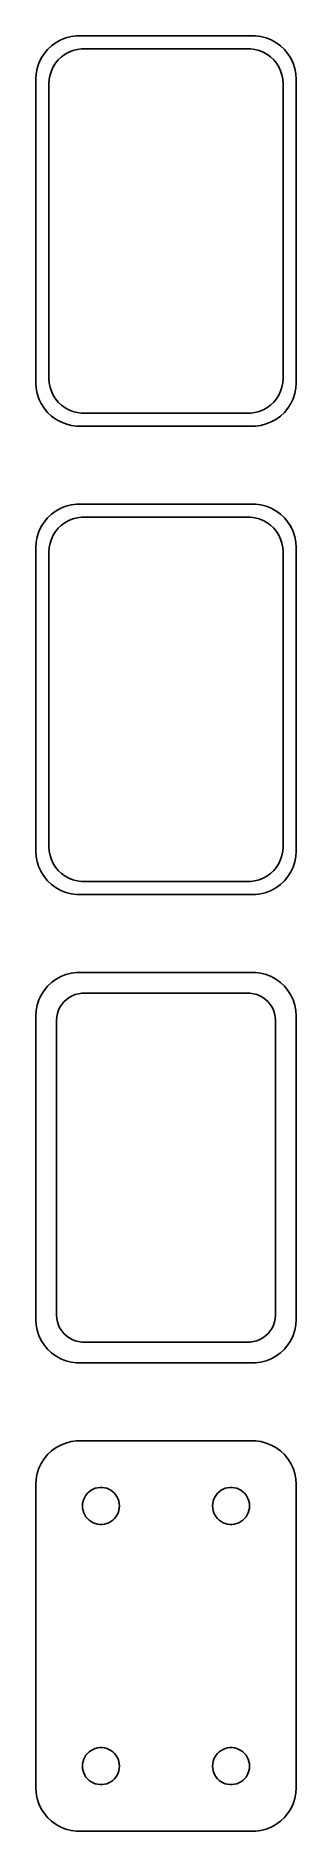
# Model space of a CAD drawing. Header units: metres. Extents: x -15 to 15, y 194 to 400.
import ezdxf

# ---------------------------------------------------------------- set-up
doc = ezdxf.new("R2010")
doc.units = ezdxf.units.M

msp = doc.modelspace()

# ---------------------------------------------------------------- linework, layer by layer
for p, q in [((-12.6791, 399.722), (-13.1871, 399.353)), ((-12.1289, 400.024), (-12.6791, 399.722)), ((-11.5451, 400.255), (-12.1289, 400.024)), ((-10.9369, 400.411), (-11.5451, 400.255)), ((-10.3139, 400.49), (-10.9369, 400.411)), ((10.3139, 400.49), (-10.3139, 400.49)), ((10.9369, 400.411), (10.3139, 400.49)), ((11.5451, 400.255), (10.9369, 400.411)), ((12.1289, 400.024), (11.5451, 400.255)), ((12.6791, 399.722), (12.1289, 400.024)), ((13.1871, 399.353), (12.6791, 399.722)), ((-14.3815, 397.909), (-14.6489, 397.341)), ((-14.0451, 398.439), (-14.3815, 397.909)), ((-13.6448, 398.923), (-14.0451, 398.439)), ((-13.1871, 399.353), (-13.6448, 398.923)), ((-12.7361, 397.351), (-12.4159, 397.738)), ((-12.4159, 397.738), (-12.0497, 398.082)), ((-12.0497, 398.082), (-11.6433, 398.377)), ((-11.6433, 398.377), (-11.2031, 398.619)), ((-11.2031, 398.619), (-10.7361, 398.804)), ((-10.7361, 398.804), (-10.2495, 398.929)), ((-10.2495, 398.929), (-9.75116, 398.992)), ((-9.75116, 398.992), (9.75116, 398.992)), ((9.75116, 398.992), (10.2495, 398.929)), ((10.2495, 398.929), (10.7361, 398.804)), ((10.7361, 398.804), (11.2031, 398.619)), ((11.2031, 398.619), (11.6433, 398.377)), ((11.6433, 398.377), (12.0497, 398.082)), ((12.0497, 398.082), (12.4159, 397.738)), ((12.4159, 397.738), (12.7361, 397.351)), ((13.6448, 398.923), (13.1871, 399.353)), ((14.0451, 398.439), (13.6448, 398.923)), ((14.3815, 397.909), (14.0451, 398.439)), ((14.6489, 397.341), (14.3815, 397.909)), ((-14.9606, 396.127), (-15, 395.5)), ((-15, 395.5), (-15, 360.5)), ((-14.8429, 396.743), (-14.9606, 396.127)), ((-14.6489, 397.341), (-14.8429, 396.743)), ((-13.5, 395), (-13.4684, 395.501)), ((-13.4684, 395.501), (-13.3743, 395.995)), ((-13.3743, 395.995), (-13.2191, 396.472)), ((-13.2191, 396.472), (-13.0052, 396.927)), ((-13.0052, 396.927), (-12.7361, 397.351)), ((12.7361, 397.351), (13.0052, 396.927)), ((13.0052, 396.927), (13.2191, 396.472)), ((13.2191, 396.472), (13.3743, 395.995)), ((13.3743, 395.995), (13.4684, 395.501)), ((13.4684, 395.501), (13.5, 395)), ((14.8429, 396.743), (14.6489, 397.341)), ((14.9606, 396.127), (14.8429, 396.743)), ((15, 395.5), (14.9606, 396.127)), ((15, 360.5), (15, 395.5)), ((-13.5, 361), (-13.5, 395)), ((13.5, 395), (13.5, 361)), ((-15, 360.5), (-14.9606, 359.873)), ((-13.4684, 360.499), (-13.5, 361)), ((-13.3743, 360.005), (-13.4684, 360.499)), ((13.4684, 360.499), (13.3743, 360.005)), ((13.5, 361), (13.4684, 360.499)), ((14.9606, 359.873), (15, 360.5)), ((-14.9606, 359.873), (-14.8429, 359.257)), ((-14.8429, 359.257), (-14.6489, 358.659)), ((-14.6489, 358.659), (-14.3815, 358.091)), ((-14.3815, 358.091), (-14.0451, 357.561)), ((-13.2191, 359.528), (-13.3743, 360.005)), ((-13.0052, 359.073), (-13.2191, 359.528)), ((-12.7361, 358.649), (-13.0052, 359.073)), ((-12.4159, 358.262), (-12.7361, 358.649)), ((-12.0497, 357.918), (-12.4159, 358.262)), ((12.4159, 358.262), (12.0497, 357.918)), ((12.7361, 358.649), (12.4159, 358.262)), ((13.0052, 359.073), (12.7361, 358.649)), ((13.2191, 359.528), (13.0052, 359.073)), ((13.3743, 360.005), (13.2191, 359.528)), ((14.0451, 357.561), (14.3815, 358.091)), ((14.3815, 358.091), (14.6489, 358.659)), ((14.6489, 358.659), (14.8429, 359.257)), ((14.8429, 359.257), (14.9606, 359.873)), ((-14.0451, 357.561), (-13.6448, 357.077)), ((-13.6448, 357.077), (-13.1871, 356.647)), ((-13.1871, 356.647), (-12.6791, 356.278)), ((-12.6791, 356.278), (-12.1289, 355.976)), ((-11.6433, 357.623), (-12.0497, 357.918)), ((-11.2031, 357.381), (-11.6433, 357.623)), ((-10.7361, 357.196), (-11.2031, 357.381)), ((-10.2495, 357.071), (-10.7361, 357.196)), ((-9.75116, 357.008), (-10.2495, 357.071)), ((9.75116, 357.008), (-9.75116, 357.008)), ((10.2495, 357.071), (9.75116, 357.008)), ((10.7361, 357.196), (10.2495, 357.071)), ((11.2031, 357.381), (10.7361, 357.196)), ((11.6433, 357.623), (11.2031, 357.381)), ((12.0497, 357.918), (11.6433, 357.623)), ((12.1289, 355.976), (12.6791, 356.278)), ((12.6791, 356.278), (13.1871, 356.647)), ((13.1871, 356.647), (13.6448, 357.077)), ((13.6448, 357.077), (14.0451, 357.561)), ((-12.1289, 355.976), (-11.5451, 355.745)), ((-11.5451, 355.745), (-10.9369, 355.589)), ((-10.9369, 355.589), (-10.3139, 355.51)), ((-10.3139, 355.51), (10.3139, 355.51)), ((10.3139, 355.51), (10.9369, 355.589)), ((10.9369, 355.589), (11.5451, 355.745)), ((11.5451, 355.745), (12.1289, 355.976)), ((-12.6791, 345.722), (-13.1871, 345.353)), ((-12.1289, 346.024), (-12.6791, 345.722)), ((-11.5451, 346.255), (-12.1289, 346.024)), ((-10.9369, 346.411), (-11.5451, 346.255)), ((-10.3139, 346.49), (-10.9369, 346.411)), ((10.3139, 346.49), (-10.3139, 346.49)), ((10.9369, 346.411), (10.3139, 346.49)), ((11.5451, 346.255), (10.9369, 346.411)), ((12.1289, 346.024), (11.5451, 346.255)), ((12.6791, 345.722), (12.1289, 346.024)), ((13.1871, 345.353), (12.6791, 345.722)), ((-14.3815, 343.909), (-14.6489, 343.341)), ((-14.0451, 344.439), (-14.3815, 343.909)), ((-13.6448, 344.923), (-14.0451, 344.439)), ((-13.1871, 345.353), (-13.6448, 344.923)), ((-12.7361, 343.351), (-12.4159, 343.738)), ((-12.4159, 343.738), (-12.0497, 344.082)), ((-12.0497, 344.082), (-11.6433, 344.377)), ((-11.6433, 344.377), (-11.2031, 344.619)), ((-11.2031, 344.619), (-10.7361, 344.804)), ((-10.7361, 344.804), (-10.2495, 344.929)), ((-10.2495, 344.929), (-9.75116, 344.992)), ((-9.75116, 344.992), (9.75116, 344.992)), ((9.75116, 344.992), (10.2495, 344.929)), ((10.2495, 344.929), (10.7361, 344.804)), ((10.7361, 344.804), (11.2031, 344.619)), ((11.2031, 344.619), (11.6433, 344.377)), ((11.6433, 344.377), (12.0497, 344.082)), ((12.0497, 344.082), (12.4159, 343.738)), ((12.4159, 343.738), (12.7361, 343.351)), ((13.6448, 344.923), (13.1871, 345.353)), ((14.0451, 344.439), (13.6448, 344.923)), ((14.3815, 343.909), (14.0451, 344.439)), ((14.6489, 343.341), (14.3815, 343.909)), ((-14.9606, 342.127), (-15, 341.5)), ((-14.8429, 342.743), (-14.9606, 342.127)), ((-14.6489, 343.341), (-14.8429, 342.743)), ((-13.4684, 341.501), (-13.3743, 341.995)), ((-13.3743, 341.995), (-13.2191, 342.472)), ((-13.2191, 342.472), (-13.0052, 342.927)), ((-13.0052, 342.927), (-12.7361, 343.351)), ((12.7361, 343.351), (13.0052, 342.927)), ((13.0052, 342.927), (13.2191, 342.472)), ((13.2191, 342.472), (13.3743, 341.995)), ((13.3743, 341.995), (13.4684, 341.501)), ((14.8429, 342.743), (14.6489, 343.341)), ((14.9606, 342.127), (14.8429, 342.743)), ((15, 341.5), (14.9606, 342.127)), ((-15, 341.5), (-15, 306.5)), ((-13.5, 341), (-13.4684, 341.501)), ((-13.5, 307), (-13.5, 341)), ((13.4684, 341.501), (13.5, 341)), ((13.5, 341), (13.5, 307)), ((15, 306.5), (15, 341.5)), ((-15, 306.5), (-14.9606, 305.873)), ((-13.4684, 306.499), (-13.5, 307)), ((-13.3743, 306.005), (-13.4684, 306.499)), ((13.4684, 306.499), (13.3743, 306.005)), ((13.5, 307), (13.4684, 306.499)), ((14.9606, 305.873), (15, 306.5)), ((-14.9606, 305.873), (-14.8429, 305.257)), ((-14.8429, 305.257), (-14.6489, 304.659)), ((-14.6489, 304.659), (-14.3815, 304.091)), ((-13.2191, 305.528), (-13.3743, 306.005)), ((-13.0052, 305.073), (-13.2191, 305.528)), ((-12.7361, 304.649), (-13.0052, 305.073)), ((-12.4159, 304.262), (-12.7361, 304.649)), ((-12.0497, 303.918), (-12.4159, 304.262)), ((12.4159, 304.262), (12.0497, 303.918)), ((12.7361, 304.649), (12.4159, 304.262)), ((13.0052, 305.073), (12.7361, 304.649)), ((13.2191, 305.528), (13.0052, 305.073)), ((13.3743, 306.005), (13.2191, 305.528)), ((14.3815, 304.091), (14.6489, 304.659)), ((14.6489, 304.659), (14.8429, 305.257)), ((14.8429, 305.257), (14.9606, 305.873)), ((-14.3815, 304.091), (-14.0451, 303.561)), ((-14.0451, 303.561), (-13.6448, 303.077)), ((-13.6448, 303.077), (-13.1871, 302.647)), ((-13.1871, 302.647), (-12.6791, 302.278)), ((-12.6791, 302.278), (-12.1289, 301.976)), ((-11.6433, 303.623), (-12.0497, 303.918)), ((-11.2031, 303.381), (-11.6433, 303.623)), ((-10.7361, 303.196), (-11.2031, 303.381)), ((-10.2495, 303.071), (-10.7361, 303.196)), ((-9.75116, 303.008), (-10.2495, 303.071)), ((9.75116, 303.008), (-9.75116, 303.008)), ((10.2495, 303.071), (9.75116, 303.008)), ((10.7361, 303.196), (10.2495, 303.071)), ((11.2031, 303.381), (10.7361, 303.196)), ((11.6433, 303.623), (11.2031, 303.381)), ((12.0497, 303.918), (11.6433, 303.623)), ((12.1289, 301.976), (12.6791, 302.278)), ((12.6791, 302.278), (13.1871, 302.647)), ((13.1871, 302.647), (13.6448, 303.077)), ((13.6448, 303.077), (14.0451, 303.561)), ((14.0451, 303.561), (14.3815, 304.091)), ((-12.1289, 301.976), (-11.5451, 301.745)), ((-11.5451, 301.745), (-10.9369, 301.589)), ((-10.9369, 301.589), (-10.3139, 301.51)), ((-10.3139, 301.51), (10.3139, 301.51)), ((10.3139, 301.51), (10.9369, 301.589)), ((10.9369, 301.589), (11.5451, 301.745)), ((11.5451, 301.745), (12.1289, 301.976)), ((-12.1289, 292.024), (-12.6791, 291.722)), ((-11.5451, 292.255), (-12.1289, 292.024)), ((-10.9369, 292.411), (-11.5451, 292.255)), ((-10.3139, 292.49), (-10.9369, 292.411)), ((10.3139, 292.49), (-10.3139, 292.49)), ((10.9369, 292.411), (10.3139, 292.49)), ((11.5451, 292.255), (10.9369, 292.411)), ((12.1289, 292.024), (11.5451, 292.255)), ((12.6791, 291.722), (12.1289, 292.024)), ((-14.3815, 289.909), (-14.6489, 289.341)), ((-14.0451, 290.439), (-14.3815, 289.909)), ((-13.6448, 290.923), (-14.0451, 290.439)), ((-13.1871, 291.353), (-13.6448, 290.923)), ((-12.6791, 291.722), (-13.1871, 291.353)), ((-11.168, 289.628), (-10.8254, 289.817)), ((-10.8254, 289.817), (-10.4619, 289.961)), ((-10.4619, 289.961), (-10.0833, 290.058)), ((-10.0833, 290.058), (-9.69545, 290.107)), ((-9.69545, 290.107), (9.69545, 290.107)), ((9.69545, 290.107), (10.0833, 290.058)), ((10.0833, 290.058), (10.4619, 289.961)), ((10.4619, 289.961), (10.8254, 289.817)), ((10.8254, 289.817), (11.168, 289.628)), ((13.1871, 291.353), (12.6791, 291.722)), ((13.6448, 290.923), (13.1871, 291.353)), ((14.0451, 290.439), (13.6448, 290.923)), ((14.3815, 289.909), (14.0451, 290.439)), ((14.6489, 289.341), (14.3815, 289.909)), ((-14.9606, 288.127), (-15, 287.5)), ((-14.8429, 288.743), (-14.9606, 288.127)), ((-14.6489, 289.341), (-14.8429, 288.743)), ((-12.5884, 287.39), (-12.5151, 287.774)), ((-12.5151, 287.774), (-12.3943, 288.146)), ((-12.3943, 288.146), (-12.2279, 288.5)), ((-12.2279, 288.5), (-12.0184, 288.83)), ((-12.0184, 288.83), (-11.7692, 289.131)), ((-11.7692, 289.131), (-11.4842, 289.399)), ((-11.4842, 289.399), (-11.168, 289.628)), ((11.168, 289.628), (11.4842, 289.399)), ((11.4842, 289.399), (11.7692, 289.131)), ((11.7692, 289.131), (12.0184, 288.83)), ((12.0184, 288.83), (12.2279, 288.5)), ((12.2279, 288.5), (12.3943, 288.146)), ((12.3943, 288.146), (12.5151, 287.774)), ((12.5151, 287.774), (12.5884, 287.39)), ((14.8429, 288.743), (14.6489, 289.341)), ((14.9606, 288.127), (14.8429, 288.743)), ((15, 287.5), (14.9606, 288.127)), ((-15, 287.5), (-15, 252.5)), ((-12.6129, 287), (-12.5884, 287.39)), ((-12.6129, 253), (-12.6129, 287)), ((12.5884, 287.39), (12.6129, 287)), ((12.6129, 287), (12.6129, 253)), ((15, 252.5), (15, 287.5)), ((-12.5884, 252.61), (-12.6129, 253)), ((-12.5151, 252.226), (-12.5884, 252.61)), ((12.5884, 252.61), (12.5151, 252.226)), ((12.6129, 253), (12.5884, 252.61)), ((-15, 252.5), (-14.9606, 251.873)), ((-14.9606, 251.873), (-14.8429, 251.257)), ((-14.8429, 251.257), (-14.6489, 250.659)), ((-14.6489, 250.659), (-14.3815, 250.091)), ((-12.3943, 251.854), (-12.5151, 252.226)), ((-12.2279, 251.5), (-12.3943, 251.854)), ((-12.0184, 251.17), (-12.2279, 251.5)), ((-11.7692, 250.869), (-12.0184, 251.17)), ((-11.4842, 250.601), (-11.7692, 250.869)), ((-11.168, 250.372), (-11.4842, 250.601)), ((11.4842, 250.601), (11.168, 250.372)), ((11.7692, 250.869), (11.4842, 250.601)), ((12.0184, 251.17), (11.7692, 250.869)), ((12.2279, 251.5), (12.0184, 251.17)), ((12.3943, 251.854), (12.2279, 251.5)), ((12.5151, 252.226), (12.3943, 251.854)), ((14.3815, 250.091), (14.6489, 250.659)), ((14.6489, 250.659), (14.8429, 251.257)), ((14.8429, 251.257), (14.9606, 251.873)), ((14.9606, 251.873), (15, 252.5)), ((-14.3815, 250.091), (-14.0451, 249.561)), ((-14.0451, 249.561), (-13.6448, 249.077)), ((-13.6448, 249.077), (-13.1871, 248.647)), ((-13.1871, 248.647), (-12.6791, 248.278)), ((-10.8254, 250.183), (-11.168, 250.372)), ((-10.4619, 250.039), (-10.8254, 250.183)), ((-10.0833, 249.942), (-10.4619, 250.039)), ((-9.69545, 249.893), (-10.0833, 249.942)), ((9.69545, 249.893), (-9.69545, 249.893)), ((10.0833, 249.942), (9.69545, 249.893)), ((10.4619, 250.039), (10.0833, 249.942)), ((10.8254, 250.183), (10.4619, 250.039)), ((11.168, 250.372), (10.8254, 250.183)), ((12.6791, 248.278), (13.1871, 248.647)), ((13.1871, 248.647), (13.6448, 249.077)), ((13.6448, 249.077), (14.0451, 249.561)), ((14.0451, 249.561), (14.3815, 250.091)), ((-12.6791, 248.278), (-12.1289, 247.976)), ((-12.1289, 247.976), (-11.5451, 247.745)), ((-11.5451, 247.745), (-10.9369, 247.589)), ((-10.9369, 247.589), (-10.3139, 247.51)), ((-10.3139, 247.51), (10.3139, 247.51)), ((10.3139, 247.51), (10.9369, 247.589)), ((10.9369, 247.589), (11.5451, 247.745)), ((11.5451, 247.745), (12.1289, 247.976)), ((12.1289, 247.976), (12.6791, 248.278)), ((-11.5451, 238.255), (-12.1289, 238.024)), ((-10.9369, 238.411), (-11.5451, 238.255)), ((-10.3139, 238.49), (-10.9369, 238.411)), ((10.3139, 238.49), (-10.3139, 238.49)), ((10.9369, 238.411), (10.3139, 238.49)), ((11.5451, 238.255), (10.9369, 238.411)), ((12.1289, 238.024), (11.5451, 238.255)), ((-14.0451, 236.439), (-14.3815, 235.909)), ((-13.6448, 236.923), (-14.0451, 236.439)), ((-13.1871, 237.353), (-13.6448, 236.923)), ((-12.6791, 237.722), (-13.1871, 237.353)), ((-12.1289, 238.024), (-12.6791, 237.722)), ((12.6791, 237.722), (12.1289, 238.024)), ((13.1871, 237.353), (12.6791, 237.722)), ((13.6448, 236.923), (13.1871, 237.353)), ((14.0451, 236.439), (13.6448, 236.923)), ((14.3815, 235.909), (14.0451, 236.439)), ((-14.9606, 234.127), (-15, 233.5)), ((-14.8429, 234.743), (-14.9606, 234.127)), ((-14.6489, 235.341), (-14.8429, 234.743)), ((-14.3815, 235.909), (-14.6489, 235.341)), ((14.6489, 235.341), (14.3815, 235.909)), ((14.8429, 234.743), (14.6489, 235.341)), ((14.9606, 234.127), (14.8429, 234.743)), ((15, 233.5), (14.9606, 234.127)), ((-15, 233.5), (-15, 198.5)), ((-9.48534, 231.786), (-9.37117, 232.029)), ((-9.37117, 232.029), (-9.22748, 232.255)), ((-9.22748, 232.255), (-9.05655, 232.462)), ((-9.05655, 232.462), (-8.86108, 232.645)), ((-8.86108, 232.645), (-8.64413, 232.803)), ((-8.64413, 232.803), (-8.40915, 232.932)), ((-8.40915, 232.932), (-8.15984, 233.031)), ((-8.15984, 233.031), (-7.9001, 233.097)), ((-7.9001, 233.097), (-7.63406, 233.131)), ((-7.63406, 233.131), (-7.36592, 233.131)), ((-7.36592, 233.131), (-7.09988, 233.097)), ((-7.09988, 233.097), (-6.84015, 233.031)), ((-6.84015, 233.031), (-6.59084, 232.932)), ((-6.59084, 232.932), (-6.35585, 232.803)), ((-6.35585, 232.803), (-6.1389, 232.645)), ((-6.1389, 232.645), (-5.94344, 232.462)), ((-5.94344, 232.462), (-5.77251, 232.255)), ((-5.77251, 232.255), (-5.62881, 232.029)), ((-5.62881, 232.029), (-5.51465, 231.786)), ((5.51465, 231.786), (5.62881, 232.029)), ((5.62881, 232.029), (5.77251, 232.255)), ((5.77251, 232.255), (5.94344, 232.462)), ((5.94344, 232.462), (6.1389, 232.645)), ((6.1389, 232.645), (6.35585, 232.803)), ((6.35585, 232.803), (6.59084, 232.932)), ((6.59084, 232.932), (6.84015, 233.031)), ((6.84015, 233.031), (7.09988, 233.097)), ((7.09988, 233.097), (7.36592, 233.131)), ((7.36592, 233.131), (7.63406, 233.131)), ((7.63406, 233.131), (7.9001, 233.097)), ((7.9001, 233.097), (8.15984, 233.031)), ((8.15984, 233.031), (8.40915, 232.932)), ((8.40915, 232.932), (8.64413, 232.803)), ((8.64413, 232.803), (8.86108, 232.645)), ((8.86108, 232.645), (9.05655, 232.462)), ((9.05655, 232.462), (9.22748, 232.255)), ((9.22748, 232.255), (9.37117, 232.029)), ((9.37117, 232.029), (9.48534, 231.786)), ((15, 198.5), (15, 233.5)), ((-9.63528, 231), (-9.61845, 231.268)), ((-9.61845, 230.732), (-9.63528, 231)), ((-9.61845, 231.268), (-9.56821, 231.531)), ((-9.56821, 230.469), (-9.61845, 230.732)), ((-9.56821, 231.531), (-9.48534, 231.786)), ((-9.48534, 230.214), (-9.56821, 230.469)), ((-9.37117, 229.971), (-9.48534, 230.214)), ((-9.22748, 229.745), (-9.37117, 229.971)), ((-5.62881, 229.971), (-5.77251, 229.745)), ((-5.51465, 230.214), (-5.62881, 229.971)), ((-5.51465, 231.786), (-5.43178, 231.531)), ((-5.43178, 230.469), (-5.51465, 230.214)), ((-5.43178, 231.531), (-5.38153, 231.268)), ((-5.38153, 230.732), (-5.43178, 230.469)), ((-5.38153, 231.268), (-5.3647, 231)), ((-5.3647, 231), (-5.38153, 230.732)), ((5.3647, 231), (5.38153, 231.268)), ((5.38153, 230.732), (5.3647, 231)), ((5.38153, 231.268), (5.43178, 231.531)), ((5.43178, 230.469), (5.38153, 230.732)), ((5.43178, 231.531), (5.51465, 231.786)), ((5.51465, 230.214), (5.43178, 230.469)), ((5.62881, 229.971), (5.51465, 230.214)), ((5.77251, 229.745), (5.62881, 229.971)), ((9.37117, 229.971), (9.22748, 229.745)), ((9.48534, 230.214), (9.37117, 229.971)), ((9.48534, 231.786), (9.56821, 231.531)), ((9.56821, 230.469), (9.48534, 230.214)), ((9.56821, 231.531), (9.61845, 231.268)), ((9.61845, 230.732), (9.56821, 230.469)), ((9.61845, 231.268), (9.63528, 231)), ((9.63528, 231), (9.61845, 230.732)), ((-9.05655, 229.538), (-9.22748, 229.745)), ((-8.86108, 229.355), (-9.05655, 229.538)), ((-8.64413, 229.197), (-8.86108, 229.355)), ((-8.40915, 229.068), (-8.64413, 229.197)), ((-8.15984, 228.969), (-8.40915, 229.068)), ((-7.9001, 228.903), (-8.15984, 228.969)), ((-7.63406, 228.869), (-7.9001, 228.903)), ((-7.36592, 228.869), (-7.63406, 228.869)), ((-7.09988, 228.903), (-7.36592, 228.869)), ((-6.84015, 228.969), (-7.09988, 228.903)), ((-6.59084, 229.068), (-6.84015, 228.969)), ((-6.35585, 229.197), (-6.59084, 229.068)), ((-6.1389, 229.355), (-6.35585, 229.197)), ((-5.94344, 229.538), (-6.1389, 229.355)), ((-5.77251, 229.745), (-5.94344, 229.538)), ((5.94344, 229.538), (5.77251, 229.745)), ((6.1389, 229.355), (5.94344, 229.538)), ((6.35585, 229.197), (6.1389, 229.355)), ((6.59084, 229.068), (6.35585, 229.197)), ((6.84015, 228.969), (6.59084, 229.068)), ((7.09988, 228.903), (6.84015, 228.969)), ((7.36592, 228.869), (7.09988, 228.903)), ((7.63406, 228.869), (7.36592, 228.869)), ((7.9001, 228.903), (7.63406, 228.869)), ((8.15984, 228.969), (7.9001, 228.903)), ((8.40915, 229.068), (8.15984, 228.969)), ((8.64413, 229.197), (8.40915, 229.068)), ((8.86108, 229.355), (8.64413, 229.197)), ((9.05655, 229.538), (8.86108, 229.355)), ((9.22748, 229.745), (9.05655, 229.538)), ((-8.64413, 202.803), (-8.40915, 202.932)), ((-8.40915, 202.932), (-8.15984, 203.031)), ((-8.15984, 203.031), (-7.9001, 203.097)), ((-7.9001, 203.097), (-7.63406, 203.131)), ((-7.63406, 203.131), (-7.36592, 203.131)), ((-7.36592, 203.131), (-7.09988, 203.097)), ((-7.09988, 203.097), (-6.84015, 203.031)), ((-6.84015, 203.031), (-6.59084, 202.932)), ((-6.59084, 202.932), (-6.35585, 202.803)), ((6.35585, 202.803), (6.59084, 202.932)), ((6.59084, 202.932), (6.84015, 203.031)), ((6.84015, 203.031), (7.09988, 203.097)), ((7.09988, 203.097), (7.36592, 203.131)), ((7.36592, 203.131), (7.63406, 203.131)), ((7.63406, 203.131), (7.9001, 203.097)), ((7.9001, 203.097), (8.15984, 203.031)), ((8.15984, 203.031), (8.40915, 202.932)), ((8.40915, 202.932), (8.64413, 202.803)), ((-9.63528, 201), (-9.61845, 201.268)), ((-9.61845, 200.732), (-9.63528, 201)), ((-9.61845, 201.268), (-9.56821, 201.531)), ((-9.56821, 201.531), (-9.48534, 201.786)), ((-9.48534, 201.786), (-9.37117, 202.029)), ((-9.37117, 202.029), (-9.22748, 202.255)), ((-9.22748, 202.255), (-9.05655, 202.462)), ((-9.05655, 202.462), (-8.86108, 202.645)), ((-8.86108, 202.645), (-8.64413, 202.803)), ((-6.35585, 202.803), (-6.1389, 202.645)), ((-6.1389, 202.645), (-5.94344, 202.462)), ((-5.94344, 202.462), (-5.77251, 202.255)), ((-5.77251, 202.255), (-5.62881, 202.029)), ((-5.62881, 202.029), (-5.51465, 201.786)), ((-5.51465, 201.786), (-5.43178, 201.531)), ((-5.43178, 201.531), (-5.38153, 201.268)), ((-5.38153, 201.268), (-5.3647, 201)), ((-5.3647, 201), (-5.38153, 200.732)), ((5.3647, 201), (5.38153, 201.268)), ((5.38153, 200.732), (5.3647, 201)), ((5.38153, 201.268), (5.43178, 201.531)), ((5.43178, 201.531), (5.51465, 201.786)), ((5.51465, 201.786), (5.62881, 202.029)), ((5.62881, 202.029), (5.77251, 202.255)), ((5.77251, 202.255), (5.94344, 202.462)), ((5.94344, 202.462), (6.1389, 202.645)), ((6.1389, 202.645), (6.35585, 202.803)), ((8.64413, 202.803), (8.86108, 202.645)), ((8.86108, 202.645), (9.05655, 202.462)), ((9.05655, 202.462), (9.22748, 202.255)), ((9.22748, 202.255), (9.37117, 202.029)), ((9.37117, 202.029), (9.48534, 201.786)), ((9.48534, 201.786), (9.56821, 201.531)), ((9.56821, 201.531), (9.61845, 201.268)), ((9.61845, 201.268), (9.63528, 201)), ((9.63528, 201), (9.61845, 200.732)), ((-9.56821, 200.469), (-9.61845, 200.732)), ((-9.48534, 200.214), (-9.56821, 200.469)), ((-9.37117, 199.971), (-9.48534, 200.214)), ((-9.22748, 199.745), (-9.37117, 199.971)), ((-9.05655, 199.538), (-9.22748, 199.745)), ((-8.86108, 199.355), (-9.05655, 199.538)), ((-8.64413, 199.197), (-8.86108, 199.355)), ((-8.40915, 199.068), (-8.64413, 199.197)), ((-8.15984, 198.969), (-8.40915, 199.068)), ((-7.9001, 198.903), (-8.15984, 198.969)), ((-7.63406, 198.869), (-7.9001, 198.903)), ((-7.36592, 198.869), (-7.63406, 198.869)), ((-7.09988, 198.903), (-7.36592, 198.869)), ((-6.84015, 198.969), (-7.09988, 198.903)), ((-6.59084, 199.068), (-6.84015, 198.969)), ((-6.35585, 199.197), (-6.59084, 199.068)), ((-6.1389, 199.355), (-6.35585, 199.197)), ((-5.94344, 199.538), (-6.1389, 199.355)), ((-5.77251, 199.745), (-5.94344, 199.538)), ((-5.62881, 199.971), (-5.77251, 199.745)), ((-5.51465, 200.214), (-5.62881, 199.971)), ((-5.43178, 200.469), (-5.51465, 200.214)), ((-5.38153, 200.732), (-5.43178, 200.469)), ((5.43178, 200.469), (5.38153, 200.732)), ((5.51465, 200.214), (5.43178, 200.469)), ((5.62881, 199.971), (5.51465, 200.214)), ((5.77251, 199.745), (5.62881, 199.971)), ((5.94344, 199.538), (5.77251, 199.745)), ((6.1389, 199.355), (5.94344, 199.538)), ((6.35585, 199.197), (6.1389, 199.355)), ((6.59084, 199.068), (6.35585, 199.197)), ((6.84015, 198.969), (6.59084, 199.068)), ((7.09988, 198.903), (6.84015, 198.969)), ((7.36592, 198.869), (7.09988, 198.903)), ((7.63406, 198.869), (7.36592, 198.869)), ((7.9001, 198.903), (7.63406, 198.869)), ((8.15984, 198.969), (7.9001, 198.903)), ((8.40915, 199.068), (8.15984, 198.969)), ((8.64413, 199.197), (8.40915, 199.068)), ((8.86108, 199.355), (8.64413, 199.197)), ((9.05655, 199.538), (8.86108, 199.355)), ((9.22748, 199.745), (9.05655, 199.538)), ((9.37117, 199.971), (9.22748, 199.745)), ((9.48534, 200.214), (9.37117, 199.971)), ((9.56821, 200.469), (9.48534, 200.214)), ((9.61845, 200.732), (9.56821, 200.469)), ((-15, 198.5), (-14.9606, 197.873)), ((-14.9606, 197.873), (-14.8429, 197.257)), ((-14.8429, 197.257), (-14.6489, 196.659)), ((-14.6489, 196.659), (-14.3815, 196.091)), ((14.3815, 196.091), (14.6489, 196.659)), ((14.6489, 196.659), (14.8429, 197.257)), ((14.8429, 197.257), (14.9606, 197.873)), ((14.9606, 197.873), (15, 198.5)), ((-14.3815, 196.091), (-14.0451, 195.561)), ((-14.0451, 195.561), (-13.6448, 195.077)), ((-13.6448, 195.077), (-13.1871, 194.647)), ((-13.1871, 194.647), (-12.6791, 194.278)), ((12.6791, 194.278), (13.1871, 194.647)), ((13.1871, 194.647), (13.6448, 195.077)), ((13.6448, 195.077), (14.0451, 195.561)), ((14.0451, 195.561), (14.3815, 196.091)), ((-12.6791, 194.278), (-12.1289, 193.976)), ((-12.1289, 193.976), (-11.5451, 193.745)), ((-11.5451, 193.745), (-10.9369, 193.589)), ((-10.9369, 193.589), (-10.3139, 193.51)), ((-10.3139, 193.51), (10.3139, 193.51)), ((10.3139, 193.51), (10.9369, 193.589)), ((10.9369, 193.589), (11.5451, 193.745)), ((11.5451, 193.745), (12.1289, 193.976)), ((12.1289, 193.976), (12.6791, 194.278))]:
    msp.add_line(p, q)

doc.saveas('drawing.dxf')
